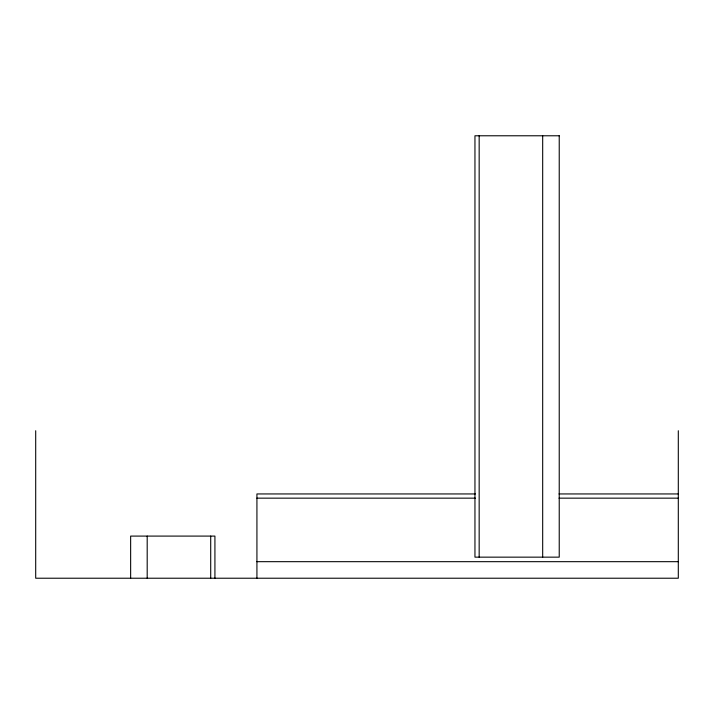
<?xml version="1.0" encoding="UTF-8"?>
<svg xmlns="http://www.w3.org/2000/svg" width="714" height="714" viewBox="0 0 714 714"><rect width="100%" height="100%" fill="white"/><g stroke="black" fill="none" stroke-linecap="round" stroke-linejoin="round"><path stroke-width="1.07" d="M475.417 493.945L256.924 493.945L256.924 578.224M559.017 493.945L678.3 493.945M256.924 498.158L475.417 498.158M559.017 498.158L678.3 498.158M256.924 561.677L678.3 561.677M678.3 430.738L678.3 578.224L35.7 578.224L35.7 430.738M542.685 135.776L542.685 557.152M479.165 135.776L479.165 557.152M214.923 578.224L214.923 536.089L130.644 536.089L130.644 578.224M210.71 536.089L210.71 578.224M147.191 536.089L147.191 578.224M559.232 135.776L474.953 135.776L474.953 557.152L559.232 557.152L559.232 135.776"/></g></svg>
